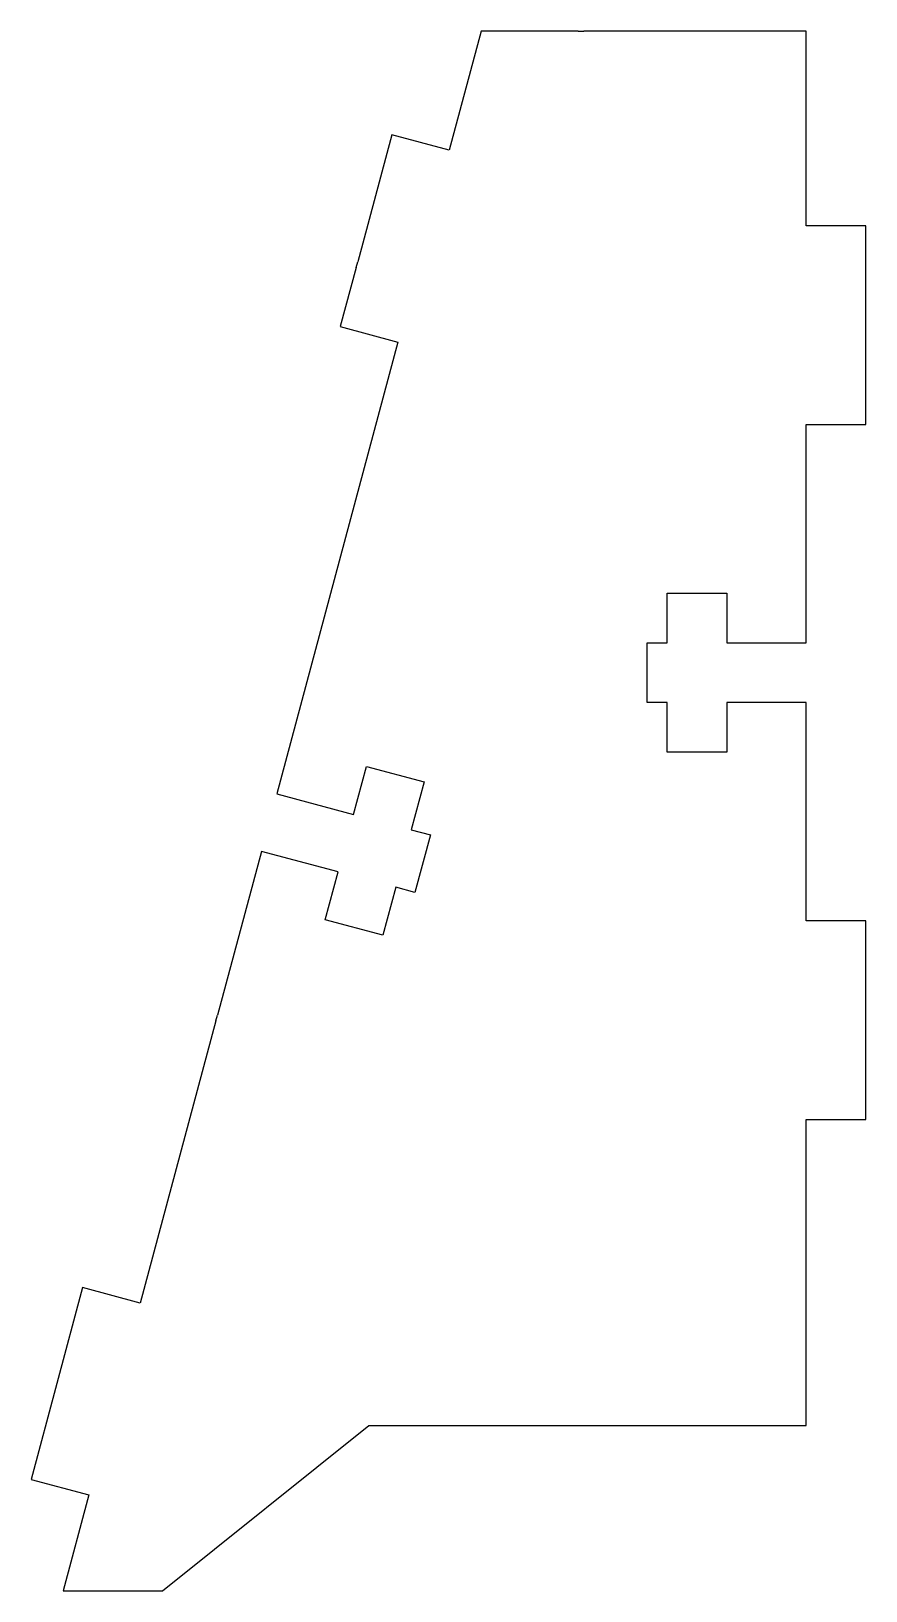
# Model space of a CAD drawing. Header units: centimetres. Extents: x 3360.81 to 3365.01, y 1270.86 to 1278.71.
import ezdxf

# ---------------------------------------------------------------- set-up
doc = ezdxf.new("R2010")
doc.units = ezdxf.units.CM

msp = doc.modelspace()

# ---------------------------------------------------------------- linework, layer by layer
at = {"color": 7, "linetype": 'Continuous', "lineweight": 25}
for p, q in [((3363.079, 1278.7083), (3362.9184, 1278.109)), ((3363.5672, 1278.7083), (3363.079, 1278.7083)), ((3364.714, 1278.7083), (3363.5946, 1278.7083)), ((3364.714, 1277.7283), (3364.714, 1278.7083)), ((3362.6286, 1278.1867), (3362.4574, 1277.5476)), ((3362.9184, 1278.109), (3362.6286, 1278.1867)), ((3365.014, 1277.7283), (3364.714, 1277.7283)), ((3365.014, 1277.5329), (3365.014, 1277.7283)), ((3362.4497, 1277.5188), (3362.3698, 1277.2207)), ((3365.014, 1276.7283), (3365.014, 1277.5055)), ((3362.3698, 1277.2207), (3362.6596, 1277.1431)), ((3362.6596, 1277.1431), (3362.0501, 1274.8686)), ((3364.714, 1276.7283), (3365.014, 1276.7283)), ((3364.014, 1275.8783), (3364.314, 1275.8783)), ((3364.014, 1275.6283), (3364.014, 1275.8783)), ((3364.314, 1275.8783), (3364.314, 1275.6283)), ((3363.914, 1275.6283), (3364.014, 1275.6283)), ((3363.914, 1275.3283), (3363.914, 1275.6283)), ((3364.314, 1275.6283), (3364.714, 1275.6283)), ((3364.014, 1275.3283), (3363.914, 1275.3283)), ((3364.014, 1275.0783), (3364.014, 1275.3283)), ((3364.314, 1275.3283), (3364.314, 1275.0783)), ((3364.714, 1275.3283), (3364.314, 1275.3283)), ((3364.314, 1275.0783), (3364.014, 1275.0783)), ((3362.4365, 1274.7651), (3362.5012, 1275.0066)), ((3362.5012, 1275.0066), (3362.791, 1274.929)), ((3362.0501, 1274.8686), (3362.4365, 1274.7651)), ((3362.791, 1274.929), (3362.7263, 1274.6875)), ((3362.7263, 1274.6875), (3362.8229, 1274.6616)), ((3362.8229, 1274.6616), (3362.7452, 1274.3718)), ((3361.9725, 1274.5789), (3361.7515, 1273.7541)), ((3362.3589, 1274.4753), (3361.9725, 1274.5789)), ((3364.714, 1274.2283), (3364.714, 1274.6183)), ((3362.2942, 1274.2339), (3362.3589, 1274.4753)), ((3362.6486, 1274.3977), (3362.5839, 1274.1562)), ((3362.7452, 1274.3718), (3362.6486, 1274.3977)), ((3362.5839, 1274.1562), (3362.2942, 1274.2339)), ((3365.014, 1274.2283), (3364.714, 1274.2283)), ((3365.014, 1273.7353), (3365.014, 1274.2283)), ((3361.7437, 1273.725), (3361.3631, 1272.3046)), ((3365.014, 1273.2283), (3365.014, 1273.7081)), ((3364.714, 1273.2283), (3365.014, 1273.2283)), ((3364.714, 1271.6883), (3364.714, 1273.2283)), ((3361.0733, 1272.3822), (3360.8145, 1271.4163)), ((3361.3631, 1272.3046), (3361.0733, 1272.3822)), ((3361.4749, 1270.8557), (3362.514, 1271.6883)), ((3362.514, 1271.6883), (3363.614, 1271.6883)), ((3363.643, 1271.6883), (3364.714, 1271.6883)), ((3360.8145, 1271.4163), (3361.1043, 1271.3387)), ((3361.1043, 1271.3387), (3360.9749, 1270.8557)), ((3360.9749, 1270.8557), (3361.4749, 1270.8557))]:
    msp.add_line(p, q, dxfattribs=at)
for p, q in [((3363.5672, 1278.7083), (3363.5946, 1278.7083)), ((3362.4497, 1277.5188), (3362.4574, 1277.5476)), ((3365.014, 1277.5055), (3365.014, 1277.5329)), ((3364.714, 1275.6283), (3364.714, 1276.7283)), ((3364.714, 1274.9183), (3364.714, 1275.3283)), ((3364.714, 1274.6183), (3364.714, 1274.9183)), ((3361.7437, 1273.725), (3361.7515, 1273.7541)), ((3365.014, 1273.7081), (3365.014, 1273.7353)), ((3363.614, 1271.6883), (3363.643, 1271.6883))]:
    msp.add_line(p, q)

doc.saveas('drawing.dxf')
